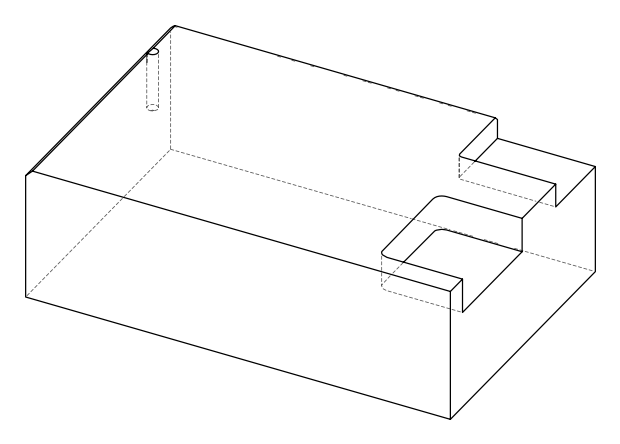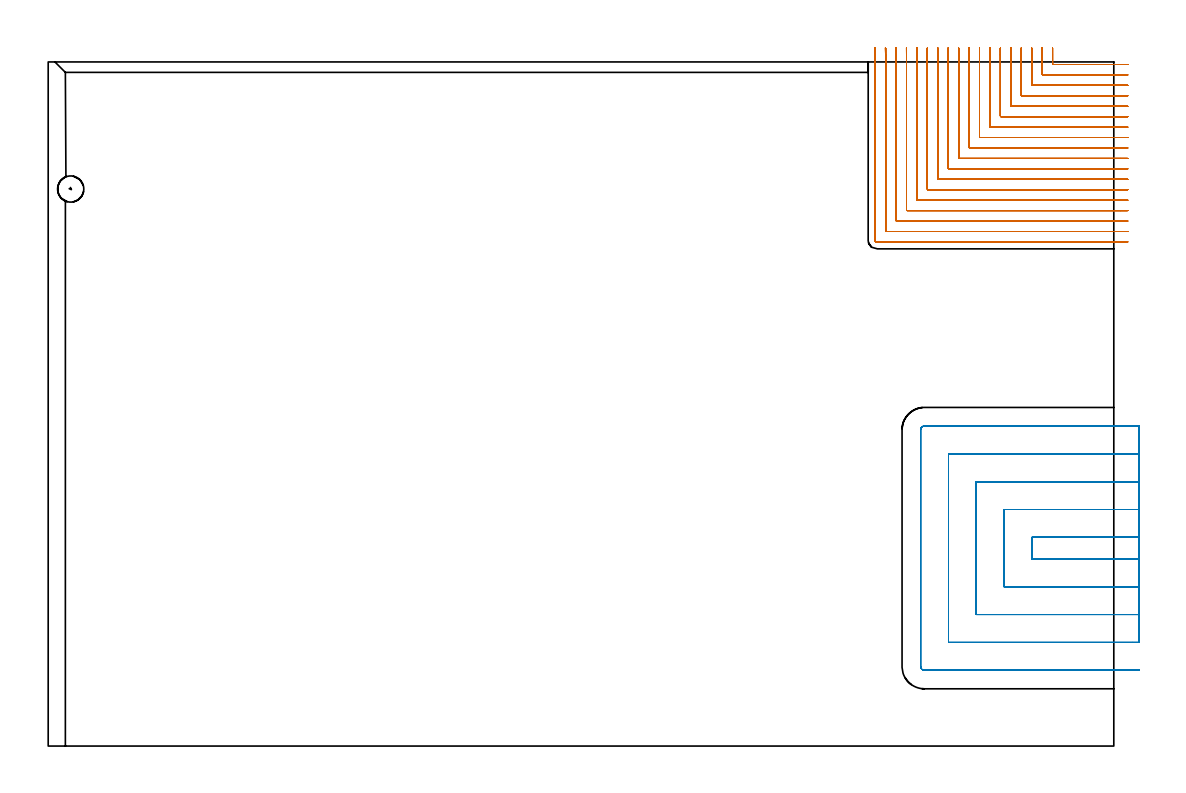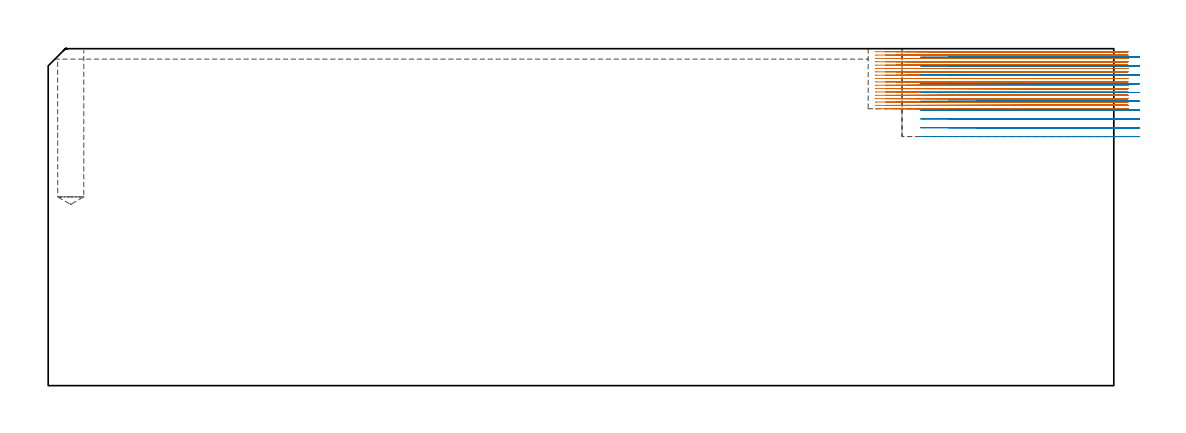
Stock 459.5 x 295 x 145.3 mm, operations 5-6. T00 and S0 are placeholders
(PLAN: 6 operations, 4 tool changes, 126.2 min)
(1 SPOT_DRILL | STEP1POCKET | NXT0321_9005460120000 | 0.03 min | 1 mm3)
(2 DRILL_BLIND_HOLE_INTO_CENTER | STEP1POCKET | UGT0301_508 | 0.28 min | 6490 mm3)
(3 AREA_MILL | FG_CHAMFER_SURFACE | UGT0205_001 | 7.33 min | 8045 mm3)
(4 AREA_MILL_1 | FG_CHAMFER_SURFACE_1 | UGT0205_001 | 5.75 min | 3549 mm3)
(5 MILL_CORNER_NOTCH_RECTANGULAR | CORNER_NOTCH_RECTANGULAR | NXT0201_008 | Follow Part, ap 1.5, ae 75% | 83.26 min | 220953 mm3)
(6 MILL_SLOT | SLOT_PARTIAL_RECTANGULAR | NXT0201_012 | Follow Part, ap 4, ae 75% | 29.59 min | 418311 mm3)
(TOOL NXT0321_9005460120000 | NC Spot Drill, 142deg, 12mm, Carbide, Uncoated | D12 PA142 FL30 Z2)
(TOOL UGT0301_508 | Carbide Drill 11.3 mm | D11.3 PA118 FL94 Z2)
(TOOL UGT0205_001 | Chamfer Mill 20 x 3 x 45 deg. | D20 FL50 Z2)
(TOOL NXT0201_008 | ENDMILL 6mm [2P460-0600-NA 1630] | D6 FL26 Z6)
(TOOL NXT0201_012 | ENDMILL 16mm [2P460-1600-NA 1630] | D16 FL38 Z6)
(OP 5 MILL_CORNER_NOTCH_RECTANGULAR)
G17 G21 G94 G90
T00 M6
G54
G17 G0 G90 X433.085 Y301. S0 M3
G43 Z155.432 H1
Z143.986
G94 G1 X433.099 Y298. F250.
X433.1 Y297.637 F500.
Y294.195
G3 X433.395 Y293.9 R0.3
G1 X462.5
X465.5 F250.
G0 Z155.432
X428.584 Y301.
Z143.986
G1 X428.599 Y298.
X428.6 Y297.637 F500.
Y289.695
G3 X428.895 Y289.4 R0.3
G1 X462.5
X465.5 F250.
G0 Z155.432
X424.083 Y301.
Z143.986
G1 X424.099 Y298.
X424.1 Y297.637 F500.
Y285.195
G3 X424.395 Y284.9 R0.3
G1 X462.5
X465.5 F250.
G0 Z155.432
X419.582 Y301.
Z143.986
G1 X419.599 Y298.
G2 X419.6 Y297.637 R63. F500.
G1 Y280.695
G3 X419.895 Y280.4 R0.3
G1 X462.5
X465.5 F250.
G0 Z155.432
X415.08 Y301.
Z143.986
G1 X415.099 Y298.
G2 X415.1 Y297.637 R58.5 F500.
G1 Y276.195
G3 X415.395 Y275.9 R0.3
G1 X462.5
X465.5 F250.
G0 Z155.432
X410.579 Y301.
Z143.986
G1 X410.599 Y298.
G2 X410.6 Y297.637 R54. F500.
G1 Y271.696
G3 X410.896 Y271.4 R0.3
G1 X462.5
X465.5 F250.
G0 Z155.432
X406.077 Y301.
Z143.986
G1 X406.099 Y298.
G2 X406.1 Y297.637 R49.5 F500.
G1 Y267.196
G3 X406.396 Y266.9 R0.3
G1 X462.5
X465.5 F250.
G0 Z155.432
X401.574 Y301.
Z143.986
G1 X401.599 Y298.
G2 X401.6 Y297.637 R45. F500.
G1 Y262.696
G3 X401.896 Y262.4 R0.3
G1 X462.5
X465.5 F250.
G0 Z155.432
X397.072 Y301.
Z143.986
G1 X397.098 Y298.
G2 X397.1 Y297.637 R40.5 F500.
G1 Y258.196
G3 X397.396 Y257.9 R0.3
G1 X462.5
X465.5 F250.
G0 Z155.432
X392.568 Y301.
Z143.986
G1 X392.598 Y298.
G2 X392.6 Y297.637 R36. F500.
G1 Y253.696
G3 X392.896 Y253.4 R0.3
G1 X462.5
X465.5 F250.
G0 Z155.432
X388.063 Y301.
Z143.986
G1 X388.098 Y298.
G2 X388.1 Y297.637 R31.5 F500.
G1 Y249.196
G3 X388.396 Y248.9 R0.3
G1 X462.5
X465.5 F250.
G0 Z155.432
X383.557 Y301.
Z143.986
G1 X383.598 Y298.
G2 X383.6 Y297.637 R27. F500.
G1 Y244.697
G3 X383.897 Y244.4 R0.3
G1 X462.5
X465.5 F250.
G0 Z155.432
X379.049 Y301.
Z143.986
G1 X379.097 Y298.
G2 X379.1 Y297.637 R22.5 F500.
G1 Y240.197
G3 X379.397 Y239.9 R0.3
G1 X462.5
X465.5 F250.
G0 Z155.432
X374.536 Y300.999
Z143.986
G1 X374.596 Y298.
G2 X374.6 Y297.637 R18. F500.
G1 Y235.697
G3 X374.897 Y235.4 R0.3
G1 X462.5
X465.5 F250.
G0 Z155.432
X370.015 Y300.999
Z143.986
G1 X370.095 Y298.
G2 X370.1 Y297.637 R13.5 F500.
G1 Y231.197
G3 X370.397 Y230.9 R0.3
G1 X462.5
X465.5 F250.
G0 Z155.432
X365.472 Y300.998
Z143.986
G1 X365.593 Y298.
G2 X365.6 Y297.637 R9. F500.
G1 Y226.697
G3 X365.897 Y226.4 R0.3
G1 X462.5
X465.5 F250.
G0 Z155.432
X360.844 Y300.99
Z143.986
G1 X361.085 Y298.
G2 X361.1 Y297.637 R4.5 F500.
G1 Y222.197
G3 X361.397 Y221.9 R0.3
G1 X462.5
X465.5 F250.
G0 Z155.432
X356.6 Y300.637
Z143.986
G1 Y297.637
Y218. F500.
G3 X357.2 Y217.4 R0.6
G1 X462.5
X465.5 F250.
G0 Z155.432
X433.1 Y301.
Z142.539
G1 Y298.
Y294.195 F500.
G3 X433.395 Y293.9 R0.3
G1 X462.5
X465.5 F250.
G0 Z155.432
X428.6 Y301.
Z142.539
G1 Y298.
Y289.695 F500.
G3 X428.895 Y289.4 R0.3
G1 X462.5
X465.5 F250.
G0 Z155.432
X424.1 Y301.
Z142.539
G1 Y298.
Y285.195 F500.
G3 X424.395 Y284.9 R0.3
G1 X462.5
X465.5 F250.
G0 Z155.432
X419.6 Y301.
Z142.539
G1 Y298.
Y280.695 F500.
G3 X419.895 Y280.4 R0.3
G1 X462.5
X465.5 F250.
G0 Z155.432
X415.1 Y301.
Z142.539
G1 Y298.
Y276.195 F500.
G3 X415.395 Y275.9 R0.3
G1 X462.5
X465.5 F250.
G0 Z155.432
X410.6 Y301.
Z142.539
G1 Y298.
Y271.696 F500.
G3 X410.896 Y271.4 R0.3
G1 X462.5
X465.5 F250.
G0 Z155.432
X406.1 Y301.
Z142.539
G1 Y298.
Y267.196 F500.
G3 X406.396 Y266.9 R0.3
G1 X462.5
X465.5 F250.
G0 Z155.432
X401.6 Y301.
Z142.539
G1 Y298.
Y262.696 F500.
G3 X401.896 Y262.4 R0.3
G1 X462.5
X465.5 F250.
G0 Z155.432
X397.1 Y301.
Z142.539
G1 Y298.
Y258.196 F500.
G3 X397.396 Y257.9 R0.3
G1 X462.5
X465.5 F250.
G0 Z155.432
X392.6 Y301.
Z142.539
G1 Y298.
Y253.696 F500.
G3 X392.896 Y253.4 R0.3
G1 X462.5
X465.5 F250.
G0 Z155.432
X388.1 Y301.
Z142.539
G1 Y298.
Y249.196 F500.
G3 X388.396 Y248.9 R0.3
G1 X462.5
X465.5 F250.
G0 Z155.432
X383.6 Y301.
Z142.539
G1 Y298.
Y244.697 F500.
G3 X383.897 Y244.4 R0.3
G1 X462.5
X465.5 F250.
G0 Z155.432
X379.1 Y301.
Z142.539
G1 Y298.
Y240.197 F500.
G3 X379.397 Y239.9 R0.3
G1 X462.5
X465.5 F250.
G0 Z155.432
X374.6 Y301.
Z142.539
G1 Y298.
Y235.697 F500.
G3 X374.897 Y235.4 R0.3
G1 X462.5
X465.5 F250.
G0 Z155.432
X370.1 Y301.
Z142.539
G1 Y298.
Y231.197 F500.
G3 X370.397 Y230.9 R0.3
G1 X462.5
X465.5 F250.
G0 Z155.432
X365.6 Y301.
Z142.539
G1 Y298.
Y226.697 F500.
G3 X365.897 Y226.4 R0.3
G1 X462.5
X465.5 F250.
G0 Z155.432
X361.1 Y301.
Z142.539
G1 Y298.
Y222.197 F500.
G3 X361.397 Y221.9 R0.3
G1 X462.5
X465.5 F250.
G0 Z155.432
X356.6 Y301.
Z142.539
G1 Y298.
Y218. F500.
G3 X357.2 Y217.4 R0.6
G1 X462.5
X465.5 F250.
G0 Z155.432
X433.1 Y301.
Z141.093
G1 Y298.
Y294.195 F500.
G3 X433.395 Y293.9 R0.3
G1 X462.5
X465.5 F250.
G0 Z155.432
X428.6 Y301.
Z141.093
G1 Y298.
Y289.695 F500.
G3 X428.895 Y289.4 R0.3
G1 X462.5
X465.5 F250.
G0 Z155.432
X424.1 Y301.
Z141.093
G1 Y298.
Y285.195 F500.
G3 X424.395 Y284.9 R0.3
G1 X462.5
X465.5 F250.
G0 Z155.432
X419.6 Y301.
Z141.093
G1 Y298.
Y280.695 F500.
G3 X419.895 Y280.4 R0.3
G1 X462.5
X465.5 F250.
G0 Z155.432
X415.1 Y301.
Z141.093
G1 Y298.
Y276.195 F500.
G3 X415.395 Y275.9 R0.3
G1 X462.5
X465.5 F250.
G0 Z155.432
X410.6 Y301.
Z141.093
G1 Y298.
Y271.696 F500.
G3 X410.896 Y271.4 R0.3
G1 X462.5
X465.5 F250.
G0 Z155.432
X406.1 Y301.
Z141.093
G1 Y298.
Y267.196 F500.
G3 X406.396 Y266.9 R0.3
G1 X462.5
X465.5 F250.
G0 Z155.432
X401.6 Y301.
Z141.093
G1 Y298.
Y262.696 F500.
G3 X401.896 Y262.4 R0.3
G1 X462.5
X465.5 F250.
G0 Z155.432
X397.1 Y301.
Z141.093
G1 Y298.
Y258.196 F500.
G3 X397.396 Y257.9 R0.3
G1 X462.5
X465.5 F250.
G0 Z155.432
X392.6 Y301.
Z141.093
G1 Y298.
Y253.696 F500.
G3 X392.896 Y253.4 R0.3
G1 X462.5
X465.5 F250.
G0 Z155.432
X388.1 Y301.
Z141.093
G1 Y298.
Y249.196 F500.
G3 X388.396 Y248.9 R0.3
G1 X462.5
X465.5 F250.
G0 Z155.432
X383.6 Y301.
Z141.093
G1 Y298.
Y244.697 F500.
G3 X383.897 Y244.4 R0.3
G1 X462.5
X465.5 F250.
G0 Z155.432
X379.1 Y301.
Z141.093
G1 Y298.
Y240.197 F500.
G3 X379.397 Y239.9 R0.3
G1 X462.5
X465.5 F250.
G0 Z155.432
X374.6 Y301.
Z141.093
G1 Y298.
Y235.697 F500.
G3 X374.897 Y235.4 R0.3
G1 X462.5
X465.5 F250.
G0 Z155.432
X370.1 Y301.
Z141.093
G1 Y298.
Y231.197 F500.
G3 X370.397 Y230.9 R0.3
G1 X462.5
X465.5 F250.
G0 Z155.432
X365.6 Y301.
Z141.093
G1 Y298.
Y226.697 F500.
G3 X365.897 Y226.4 R0.3
G1 X462.5
X465.5 F250.
G0 Z155.432
X361.1 Y301.
Z141.093
G1 Y298.
Y222.197 F500.
G3 X361.397 Y221.9 R0.3
G1 X462.5
X465.5 F250.
G0 Z155.432
X356.6 Y301.
Z141.093
G1 Y298.
Y218. F500.
G3 X357.2 Y217.4 R0.6
G1 X462.5
X465.5 F250.
G0 Z155.432
X433.1 Y301.
Z139.647
G1 Y298.
Y294.195 F500.
G3 X433.395 Y293.9 R0.3
G1 X462.5
X465.5 F250.
G0 Z155.432
X428.6 Y301.
Z139.647
G1 Y298.
Y289.695 F500.
G3 X428.895 Y289.4 R0.3
G1 X462.5
X465.5 F250.
G0 Z155.432
X424.1 Y301.
Z139.647
G1 Y298.
Y285.195 F500.
G3 X424.395 Y284.9 R0.3
G1 X462.5
X465.5 F250.
G0 Z155.432
X419.6 Y301.
Z139.647
G1 Y298.
Y280.695 F500.
G3 X419.895 Y280.4 R0.3
G1 X462.5
X465.5 F250.
G0 Z155.432
X415.1 Y301.
Z139.647
G1 Y298.
Y276.195 F500.
G3 X415.395 Y275.9 R0.3
G1 X462.5
X465.5 F250.
G0 Z155.432
X410.6 Y301.
Z139.647
G1 Y298.
Y271.696 F500.
G3 X410.896 Y271.4 R0.3
G1 X462.5
X465.5 F250.
G0 Z155.432
X406.1 Y301.
Z139.647
G1 Y298.
Y267.196 F500.
G3 X406.396 Y266.9 R0.3
G1 X462.5
X465.5 F250.
G0 Z155.432
X401.6 Y301.
Z139.647
G1 Y298.
Y262.696 F500.
G3 X401.896 Y262.4 R0.3
G1 X462.5
X465.5 F250.
G0 Z155.432
X397.1 Y301.
Z139.647
G1 Y298.
Y258.196 F500.
G3 X397.396 Y257.9 R0.3
G1 X462.5
X465.5 F250.
G0 Z155.432
X392.6 Y301.
Z139.647
G1 Y298.
Y253.696 F500.
G3 X392.896 Y253.4 R0.3
G1 X462.5
X465.5 F250.
G0 Z155.432
X388.1 Y301.
Z139.647
G1 Y298.
Y249.196 F500.
G3 X388.396 Y248.9 R0.3
G1 X462.5
X465.5 F250.
G0 Z155.432
X383.6 Y301.
Z139.647
G1 Y298.
Y244.697 F500.
G3 X383.897 Y244.4 R0.3
G1 X462.5
X465.5 F250.
G0 Z155.432
X379.1 Y301.
Z139.647
G1 Y298.
Y240.197 F500.
G3 X379.397 Y239.9 R0.3
G1 X462.5
X465.5 F250.
G0 Z155.432
X374.6 Y301.
Z139.647
G1 Y298.
Y235.697 F500.
G3 X374.897 Y235.4 R0.3
G1 X462.5
X465.5 F250.
G0 Z155.432
X370.1 Y301.
Z139.647
G1 Y298.
Y231.197 F500.
G3 X370.397 Y230.9 R0.3
G1 X462.5
X465.5 F250.
G0 Z155.432
X365.6 Y301.
Z139.647
G1 Y298.
Y226.697 F500.
G3 X365.897 Y226.4 R0.3
G1 X462.5
X465.5 F250.
G0 Z155.432
X361.1 Y301.
Z139.647
G1 Y298.
Y222.197 F500.
G3 X361.397 Y221.9 R0.3
G1 X462.5
X465.5 F250.
G0 Z155.432
X356.6 Y301.
Z139.647
G1 Y298.
Y218. F500.
G3 X357.2 Y217.4 R0.6
G1 X462.5
X465.5 F250.
G0 Z155.432
X433.1 Y301.
Z138.201
G1 Y298.
Y294.195 F500.
G3 X433.395 Y293.9 R0.3
G1 X462.5
X465.5 F250.
G0 Z155.432
X428.6 Y301.
Z138.201
G1 Y298.
Y289.695 F500.
G3 X428.895 Y289.4 R0.3
G1 X462.5
X465.5 F250.
G0 Z155.432
X424.1 Y301.
Z138.201
G1 Y298.
Y285.195 F500.
G3 X424.395 Y284.9 R0.3
G1 X462.5
X465.5 F250.
G0 Z155.432
X419.6 Y301.
Z138.201
G1 Y298.
Y280.695 F500.
G3 X419.895 Y280.4 R0.3
G1 X462.5
X465.5 F250.
G0 Z155.432
X415.1 Y301.
Z138.201
G1 Y298.
Y276.195 F500.
G3 X415.395 Y275.9 R0.3
G1 X462.5
X465.5 F250.
G0 Z155.432
X410.6 Y301.
Z138.201
G1 Y298.
Y271.696 F500.
G3 X410.896 Y271.4 R0.3
G1 X462.5
X465.5 F250.
G0 Z155.432
X406.1 Y301.
Z138.201
G1 Y298.
Y267.196 F500.
G3 X406.396 Y266.9 R0.3
G1 X462.5
X465.5 F250.
G0 Z155.432
X401.6 Y301.
Z138.201
G1 Y298.
Y262.696 F500.
G3 X401.896 Y262.4 R0.3
G1 X462.5
X465.5 F250.
G0 Z155.432
X397.1 Y301.
Z138.201
G1 Y298.
Y258.196 F500.
G3 X397.396 Y257.9 R0.3
G1 X462.5
X465.5 F250.
G0 Z155.432
X392.6 Y301.
Z138.201
G1 Y298.
Y253.696 F500.
G3 X392.896 Y253.4 R0.3
G1 X462.5
X465.5 F250.
G0 Z155.432
X388.1 Y301.
Z138.201
G1 Y298.
Y249.196 F500.
G3 X388.396 Y248.9 R0.3
G1 X462.5
X465.5 F250.
G0 Z155.432
X383.6 Y301.
Z138.201
G1 Y298.
Y244.697 F500.
G3 X383.897 Y244.4 R0.3
G1 X462.5
X465.5 F250.
G0 Z155.432
X379.1 Y301.
Z138.201
G1 Y298.
Y240.197 F500.
G3 X379.397 Y239.9 R0.3
G1 X462.5
X465.5 F250.
G0 Z155.432
X374.6 Y301.
Z138.201
G1 Y298.
Y235.697 F500.
G3 X374.897 Y235.4 R0.3
G1 X462.5
X465.5 F250.
G0 Z155.432
X370.1 Y301.
Z138.201
G1 Y298.
Y231.197 F500.
G3 X370.397 Y230.9 R0.3
G1 X462.5
X465.5 F250.
G0 Z155.432
X365.6 Y301.
Z138.201
G1 Y298.
Y226.697 F500.
G3 X365.897 Y226.4 R0.3
G1 X462.5
X465.5 F250.
G0 Z155.432
X361.1 Y301.
Z138.201
G1 Y298.
Y222.197 F500.
G3 X361.397 Y221.9 R0.3
G1 X462.5
X465.5 F250.
G0 Z155.432
X356.6 Y301.
Z138.201
G1 Y298.
Y218. F500.
G3 X357.2 Y217.4 R0.6
G1 X462.5
X465.5 F250.
G0 Z155.432
X433.1 Y301.
Z136.755
G1 Y298.
Y294.195 F500.
G3 X433.395 Y293.9 R0.3
G1 X462.5
X465.5 F250.
G0 Z155.432
X428.6 Y301.
Z136.755
G1 Y298.
Y289.695 F500.
G3 X428.895 Y289.4 R0.3
G1 X462.5
X465.5 F250.
G0 Z155.432
X424.1 Y301.
Z136.755
G1 Y298.
Y285.195 F500.
G3 X424.395 Y284.9 R0.3
G1 X462.5
X465.5 F250.
G0 Z155.432
X419.6 Y301.
Z136.755
G1 Y298.
Y280.695 F500.
G3 X419.895 Y280.4 R0.3
G1 X462.5
X465.5 F250.
G0 Z155.432
X415.1 Y301.
Z136.755
G1 Y298.
Y276.195 F500.
G3 X415.395 Y275.9 R0.3
G1 X462.5
X465.5 F250.
G0 Z155.432
X410.6 Y301.
Z136.755
G1 Y298.
Y271.696 F500.
G3 X410.896 Y271.4 R0.3
G1 X462.5
X465.5 F250.
G0 Z155.432
X406.1 Y301.
Z136.755
G1 Y298.
Y267.196 F500.
G3 X406.396 Y266.9 R0.3
G1 X462.5
X465.5 F250.
G0 Z155.432
X401.6 Y301.
Z136.755
G1 Y298.
Y262.696 F500.
G3 X401.896 Y262.4 R0.3
G1 X462.5
X465.5 F250.
G0 Z155.432
X397.1 Y301.
Z136.755
G1 Y298.
Y258.196 F500.
G3 X397.396 Y257.9 R0.3
G1 X462.5
X465.5 F250.
G0 Z155.432
X392.6 Y301.
Z136.755
G1 Y298.
Y253.696 F500.
G3 X392.896 Y253.4 R0.3
G1 X462.5
X465.5 F250.
G0 Z155.432
X388.1 Y301.
Z136.755
G1 Y298.
Y249.196 F500.
G3 X388.396 Y248.9 R0.3
G1 X462.5
X465.5 F250.
G0 Z155.432
X383.6 Y301.
Z136.755
G1 Y298.
Y244.697 F500.
G3 X383.897 Y244.4 R0.3
G1 X462.5
X465.5 F250.
G0 Z155.432
X379.1 Y301.
Z136.755
G1 Y298.
Y240.197 F500.
G3 X379.397 Y239.9 R0.3
G1 X462.5
X465.5 F250.
G0 Z155.432
X374.6 Y301.
Z136.755
G1 Y298.
Y235.697 F500.
G3 X374.897 Y235.4 R0.3
G1 X462.5
X465.5 F250.
G0 Z155.432
X370.1 Y301.
Z136.755
G1 Y298.
Y231.197 F500.
G3 X370.397 Y230.9 R0.3
G1 X462.5
X465.5 F250.
G0 Z155.432
X365.6 Y301.
Z136.755
G1 Y298.
Y226.697 F500.
G3 X365.897 Y226.4 R0.3
G1 X462.5
X465.5 F250.
G0 Z155.432
X361.1 Y301.
Z136.755
G1 Y298.
Y222.197 F500.
G3 X361.397 Y221.9 R0.3
G1 X462.5
X465.5 F250.
G0 Z155.432
X356.6 Y301.
Z136.755
G1 Y298.
Y218. F500.
G3 X357.2 Y217.4 R0.6
G1 X462.5
X465.5 F250.
G0 Z155.432
X433.1 Y301.
Z135.308
G1 Y298.
Y294.195 F500.
G3 X433.395 Y293.9 R0.3
G1 X462.5
X465.5 F250.
G0 Z155.432
X428.6 Y301.
Z135.308
G1 Y298.
Y289.695 F500.
G3 X428.895 Y289.4 R0.3
G1 X462.5
X465.5 F250.
G0 Z155.432
X424.1 Y301.
Z135.308
G1 Y298.
Y285.195 F500.
G3 X424.395 Y284.9 R0.3
G1 X462.5
X465.5 F250.
G0 Z155.432
X419.6 Y301.
Z135.308
G1 Y298.
Y280.695 F500.
G3 X419.895 Y280.4 R0.3
G1 X462.5
X465.5 F250.
G0 Z155.432
X415.1 Y301.
Z135.308
G1 Y298.
Y276.195 F500.
G3 X415.395 Y275.9 R0.3
G1 X462.5
X465.5 F250.
G0 Z155.432
X410.6 Y301.
Z135.308
G1 Y298.
Y271.696 F500.
G3 X410.896 Y271.4 R0.3
G1 X462.5
X465.5 F250.
G0 Z155.432
X406.1 Y301.
Z135.308
G1 Y298.
Y267.196 F500.
G3 X406.396 Y266.9 R0.3
G1 X462.5
X465.5 F250.
G0 Z155.432
X401.6 Y301.
Z135.308
G1 Y298.
Y262.696 F500.
G3 X401.896 Y262.4 R0.3
G1 X462.5
X465.5 F250.
G0 Z155.432
X397.1 Y301.
Z135.308
G1 Y298.
Y258.196 F500.
G3 X397.396 Y257.9 R0.3
G1 X462.5
X465.5 F250.
G0 Z155.432
X392.6 Y301.
Z135.308
G1 Y298.
Y253.696 F500.
G3 X392.896 Y253.4 R0.3
G1 X462.5
X465.5 F250.
G0 Z155.432
X388.1 Y301.
Z135.308
G1 Y298.
Y249.196 F500.
G3 X388.396 Y248.9 R0.3
G1 X462.5
X465.5 F250.
G0 Z155.432
X383.6 Y301.
Z135.308
G1 Y298.
Y244.697 F500.
G3 X383.897 Y244.4 R0.3
G1 X462.5
X465.5 F250.
G0 Z155.432
X379.1 Y301.
Z135.308
G1 Y298.
Y240.197 F500.
G3 X379.397 Y239.9 R0.3
G1 X462.5
X465.5 F250.
G0 Z155.432
X374.6 Y301.
Z135.308
G1 Y298.
Y235.697 F500.
G3 X374.897 Y235.4 R0.3
G1 X462.5
X465.5 F250.
G0 Z155.432
X370.1 Y301.
Z135.308
G1 Y298.
Y231.197 F500.
G3 X370.397 Y230.9 R0.3
G1 X462.5
X465.5 F250.
G0 Z155.432
X365.6 Y301.
Z135.308
G1 Y298.
Y226.697 F500.
G3 X365.897 Y226.4 R0.3
G1 X462.5
X465.5 F250.
G0 Z155.432
X361.1 Y301.
Z135.308
G1 Y298.
Y222.197 F500.
G3 X361.397 Y221.9 R0.3
G1 X462.5
X465.5 F250.
G0 Z155.432
X356.6 Y301.
Z135.308
G1 Y298.
Y218. F500.
G3 X357.2 Y217.4 R0.6
G1 X462.5
X465.5 F250.
G0 Z155.432
X433.1 Y301.
Z133.862
G1 Y298.
Y294.195 F500.
G3 X433.395 Y293.9 R0.3
G1 X462.5
X465.5 F250.
G0 Z155.432
X428.6 Y301.
Z133.862
G1 Y298.
Y289.695 F500.
G3 X428.895 Y289.4 R0.3
G1 X462.5
X465.5 F250.
G0 Z155.432
X424.1 Y301.
Z133.862
G1 Y298.
Y285.195 F500.
G3 X424.395 Y284.9 R0.3
G1 X462.5
X465.5 F250.
G0 Z155.432
X419.6 Y301.
Z133.862
G1 Y298.
Y280.695 F500.
G3 X419.895 Y280.4 R0.3
G1 X462.5
X465.5 F250.
G0 Z155.432
X415.1 Y301.
Z133.862
G1 Y298.
Y276.195 F500.
G3 X415.395 Y275.9 R0.3
G1 X462.5
X465.5 F250.
G0 Z155.432
X410.6 Y301.
Z133.862
G1 Y298.
Y271.696 F500.
G3 X410.896 Y271.4 R0.3
G1 X462.5
X465.5 F250.
G0 Z155.432
X406.1 Y301.
Z133.862
G1 Y298.
Y267.196 F500.
G3 X406.396 Y266.9 R0.3
G1 X462.5
X465.5 F250.
G0 Z155.432
X401.6 Y301.
Z133.862
G1 Y298.
Y262.696 F500.
G3 X401.896 Y262.4 R0.3
G1 X462.5
X465.5 F250.
G0 Z155.432
X397.1 Y301.
Z133.862
G1 Y298.
Y258.196 F500.
G3 X397.396 Y257.9 R0.3
G1 X462.5
X465.5 F250.
G0 Z155.432
X392.6 Y301.
Z133.862
G1 Y298.
Y253.696 F500.
G3 X392.896 Y253.4 R0.3
G1 X462.5
X465.5 F250.
G0 Z155.432
X388.1 Y301.
Z133.862
G1 Y298.
Y249.196 F500.
G3 X388.396 Y248.9 R0.3
G1 X462.5
X465.5 F250.
G0 Z155.432
X383.6 Y301.
Z133.862
G1 Y298.
Y244.697 F500.
G3 X383.897 Y244.4 R0.3
G1 X462.5
X465.5 F250.
G0 Z155.432
X379.1 Y301.
Z133.862
G1 Y298.
Y240.197 F500.
G3 X379.397 Y239.9 R0.3
G1 X462.5
X465.5 F250.
G0 Z155.432
X374.6 Y301.
Z133.862
G1 Y298.
Y235.697 F500.
G3 X374.897 Y235.4 R0.3
G1 X462.5
X465.5 F250.
G0 Z155.432
X370.1 Y301.
Z133.862
G1 Y298.
Y231.197 F500.
G3 X370.397 Y230.9 R0.3
G1 X462.5
X465.5 F250.
G0 Z155.432
X365.6 Y301.
Z133.862
G1 Y298.
Y226.697 F500.
G3 X365.897 Y226.4 R0.3
G1 X462.5
X465.5 F250.
G0 Z155.432
X361.1 Y301.
Z133.862
G1 Y298.
Y222.197 F500.
G3 X361.397 Y221.9 R0.3
G1 X462.5
X465.5 F250.
G0 Z155.432
X356.6 Y301.
Z133.862
G1 Y298.
Y218. F500.
G3 X357.2 Y217.4 R0.6
G1 X462.5
X465.5 F250.
G0 Z155.432
X433.1 Y301.
Z132.416
G1 Y298.
Y294.195 F500.
G3 X433.395 Y293.9 R0.3
G1 X462.5
X465.5 F250.
G0 Z155.432
X428.6 Y301.
Z132.416
G1 Y298.
Y289.695 F500.
G3 X428.895 Y289.4 R0.3
G1 X462.5
X465.5 F250.
G0 Z155.432
X424.1 Y301.
Z132.416
G1 Y298.
Y285.195 F500.
G3 X424.395 Y284.9 R0.3
G1 X462.5
X465.5 F250.
G0 Z155.432
X419.6 Y301.
Z132.416
G1 Y298.
Y280.695 F500.
G3 X419.895 Y280.4 R0.3
G1 X462.5
X465.5 F250.
G0 Z155.432
X415.1 Y301.
Z132.416
G1 Y298.
Y276.195 F500.
G3 X415.395 Y275.9 R0.3
G1 X462.5
X465.5 F250.
G0 Z155.432
X410.6 Y301.
Z132.416
G1 Y298.
Y271.696 F500.
G3 X410.896 Y271.4 R0.3
G1 X462.5
X465.5 F250.
G0 Z155.432
X406.1 Y301.
Z132.416
G1 Y298.
Y267.196 F500.
G3 X406.396 Y266.9 R0.3
G1 X462.5
X465.5 F250.
G0 Z155.432
X401.6 Y301.
Z132.416
G1 Y298.
Y262.696 F500.
G3 X401.896 Y262.4 R0.3
G1 X462.5
X465.5 F250.
G0 Z155.432
X397.1 Y301.
Z132.416
G1 Y298.
Y258.196 F500.
G3 X397.396 Y257.9 R0.3
G1 X462.5
X465.5 F250.
G0 Z155.432
X392.6 Y301.
Z132.416
G1 Y298.
Y253.696 F500.
G3 X392.896 Y253.4 R0.3
G1 X462.5
X465.5 F250.
G0 Z155.432
X388.1 Y301.
Z132.416
G1 Y298.
Y249.196 F500.
G3 X388.396 Y248.9 R0.3
G1 X462.5
X465.5 F250.
G0 Z155.432
X383.6 Y301.
Z132.416
G1 Y298.
Y244.697 F500.
G3 X383.897 Y244.4 R0.3
G1 X462.5
X465.5 F250.
G0 Z155.432
X379.1 Y301.
Z132.416
G1 Y298.
Y240.197 F500.
G3 X379.397 Y239.9 R0.3
G1 X462.5
X465.5 F250.
G0 Z155.432
X374.6 Y301.
Z132.416
G1 Y298.
Y235.697 F500.
G3 X374.897 Y235.4 R0.3
G1 X462.5
X465.5 F250.
G0 Z155.432
X370.1 Y301.
Z132.416
G1 Y298.
Y231.197 F500.
G3 X370.397 Y230.9 R0.3
G1 X462.5
X465.5 F250.
G0 Z155.432
X365.6 Y301.
Z132.416
G1 Y298.
Y226.697 F500.
G3 X365.897 Y226.4 R0.3
G1 X462.5
X465.5 F250.
G0 Z155.432
X361.1 Y301.
Z132.416
G1 Y298.
Y222.197 F500.
G3 X361.397 Y221.9 R0.3
G1 X462.5
X465.5 F250.
G0 Z155.432
X356.6 Y301.
Z132.416
G1 Y298.
Y218. F500.
G3 X357.2 Y217.4 R0.6
G1 X462.5
X465.5 F250.
G0 Z155.432
X433.1 Y301.
Z130.97
G1 Y298.
Y294.195 F500.
G3 X433.395 Y293.9 R0.3
G1 X462.5
X465.5 F250.
G0 Z155.432
X428.6 Y301.
Z130.97
G1 Y298.
Y289.695 F500.
G3 X428.895 Y289.4 R0.3
G1 X462.5
X465.5 F250.
G0 Z155.432
X424.1 Y301.
Z130.97
G1 Y298.
Y285.195 F500.
G3 X424.395 Y284.9 R0.3
G1 X462.5
X465.5 F250.
G0 Z155.432
X419.6 Y301.
Z130.97
G1 Y298.
Y280.695 F500.
G3 X419.895 Y280.4 R0.3
G1 X462.5
X465.5 F250.
G0 Z155.432
X415.1 Y301.
Z130.97
G1 Y298.
Y276.195 F500.
G3 X415.395 Y275.9 R0.3
G1 X462.5
X465.5 F250.
G0 Z155.432
X410.6 Y301.
Z130.97
G1 Y298.
Y271.696 F500.
G3 X410.896 Y271.4 R0.3
G1 X462.5
X465.5 F250.
G0 Z155.432
X406.1 Y301.
Z130.97
G1 Y298.
Y267.196 F500.
G3 X406.396 Y266.9 R0.3
G1 X462.5
X465.5 F250.
G0 Z155.432
X401.6 Y301.
Z130.97
G1 Y298.
Y262.696 F500.
G3 X401.896 Y262.4 R0.3
G1 X462.5
X465.5 F250.
G0 Z155.432
X397.1 Y301.
Z130.97
G1 Y298.
Y258.196 F500.
G3 X397.396 Y257.9 R0.3
G1 X462.5
X465.5 F250.
G0 Z155.432
X392.6 Y301.
Z130.97
G1 Y298.
Y253.696 F500.
G3 X392.896 Y253.4 R0.3
G1 X462.5
X465.5 F250.
G0 Z155.432
X388.1 Y301.
Z130.97
G1 Y298.
Y249.196 F500.
G3 X388.396 Y248.9 R0.3
G1 X462.5
X465.5 F250.
G0 Z155.432
X383.6 Y301.
Z130.97
G1 Y298.
Y244.697 F500.
G3 X383.897 Y244.4 R0.3
G1 X462.5
X465.5 F250.
G0 Z155.432
X379.1 Y301.
Z130.97
G1 Y298.
Y240.197 F500.
G3 X379.397 Y239.9 R0.3
G1 X462.5
X465.5 F250.
G0 Z155.432
X374.6 Y301.
Z130.97
G1 Y298.
Y235.697 F500.
G3 X374.897 Y235.4 R0.3
G1 X462.5
X465.5 F250.
G0 Z155.432
X370.1 Y301.
Z130.97
G1 Y298.
Y231.197 F500.
G3 X370.397 Y230.9 R0.3
G1 X462.5
X465.5 F250.
G0 Z155.432
X365.6 Y301.
Z130.97
G1 Y298.
Y226.697 F500.
G3 X365.897 Y226.4 R0.3
G1 X462.5
X465.5 F250.
G0 Z155.432
X361.1 Y301.
Z130.97
G1 Y298.
Y222.197 F500.
G3 X361.397 Y221.9 R0.3
G1 X462.5
X465.5 F250.
G0 Z155.432
X356.6 Y301.
Z130.97
G1 Y298.
Y218. F500.
G3 X357.2 Y217.4 R0.6
G1 X462.5
X465.5 F250.
G0 Z155.432
X433.1 Y301.
Z129.523
G1 Y298.
Y294.195 F500.
G3 X433.395 Y293.9 R0.3
G1 X462.5
X465.5 F250.
G0 Z155.432
X428.6 Y301.
Z129.523
G1 Y298.
Y289.695 F500.
G3 X428.895 Y289.4 R0.3
G1 X462.5
X465.5 F250.
G0 Z155.432
X424.1 Y301.
Z129.523
G1 Y298.
Y285.195 F500.
G3 X424.395 Y284.9 R0.3
G1 X462.5
X465.5 F250.
G0 Z155.432
X419.6 Y301.
Z129.523
G1 Y298.
Y280.695 F500.
G3 X419.895 Y280.4 R0.3
G1 X462.5
X465.5 F250.
G0 Z155.432
X415.1 Y301.
Z129.523
G1 Y298.
Y276.195 F500.
G3 X415.395 Y275.9 R0.3
G1 X462.5
X465.5 F250.
G0 Z155.432
X410.6 Y301.
Z129.523
G1 Y298.
Y271.696 F500.
G3 X410.896 Y271.4 R0.3
G1 X462.5
X465.5 F250.
G0 Z155.432
X406.1 Y301.
Z129.523
G1 Y298.
Y267.196 F500.
G3 X406.396 Y266.9 R0.3
G1 X462.5
X465.5 F250.
G0 Z155.432
X401.6 Y301.
Z129.523
G1 Y298.
Y262.696 F500.
G3 X401.896 Y262.4 R0.3
G1 X462.5
X465.5 F250.
G0 Z155.432
X397.1 Y301.
Z129.523
G1 Y298.
Y258.196 F500.
G3 X397.396 Y257.9 R0.3
G1 X462.5
X465.5 F250.
G0 Z155.432
X392.6 Y301.
Z129.523
G1 Y298.
Y253.696 F500.
G3 X392.896 Y253.4 R0.3
G1 X462.5
X465.5 F250.
G0 Z155.432
X388.1 Y301.
Z129.523
G1 Y298.
Y249.196 F500.
G3 X388.396 Y248.9 R0.3
G1 X462.5
X465.5 F250.
G0 Z155.432
X383.6 Y301.
Z129.523
G1 Y298.
Y244.697 F500.
G3 X383.897 Y244.4 R0.3
G1 X462.5
X465.5 F250.
G0 Z155.432
X379.1 Y301.
Z129.523
G1 Y298.
Y240.197 F500.
G3 X379.397 Y239.9 R0.3
G1 X462.5
X465.5 F250.
G0 Z155.432
X374.6 Y301.
Z129.523
G1 Y298.
Y235.697 F500.
G3 X374.897 Y235.4 R0.3
G1 X462.5
X465.5 F250.
G0 Z155.432
X370.1 Y301.
Z129.523
G1 Y298.
Y231.197 F500.
G3 X370.397 Y230.9 R0.3
G1 X462.5
X465.5 F250.
G0 Z155.432
X365.6 Y301.
Z129.523
G1 Y298.
Y226.697 F500.
G3 X365.897 Y226.4 R0.3
G1 X462.5
X465.5 F250.
G0 Z155.432
X361.1 Y301.
Z129.523
G1 Y298.
Y222.197 F500.
G3 X361.397 Y221.9 R0.3
G1 X462.5
X465.5 F250.
G0 Z155.432
X356.6 Y301.
Z129.523
G1 Y298.
Y218. F500.
G3 X357.2 Y217.4 R0.6
G1 X462.5
X465.5 F250.
G0 Z155.432
X433.1 Y301.
Z128.077
G1 Y298.
Y294.195 F500.
G3 X433.395 Y293.9 R0.3
G1 X462.5
X465.5 F250.
G0 Z155.432
X428.6 Y301.
Z128.077
G1 Y298.
Y289.695 F500.
G3 X428.895 Y289.4 R0.3
G1 X462.5
X465.5 F250.
G0 Z155.432
X424.1 Y301.
Z128.077
G1 Y298.
Y285.195 F500.
G3 X424.395 Y284.9 R0.3
G1 X462.5
X465.5 F250.
G0 Z155.432
X419.6 Y301.
Z128.077
G1 Y298.
Y280.695 F500.
G3 X419.895 Y280.4 R0.3
G1 X462.5
X465.5 F250.
G0 Z155.432
X415.1 Y301.
Z128.077
G1 Y298.
Y276.195 F500.
G3 X415.395 Y275.9 R0.3
G1 X462.5
X465.5 F250.
G0 Z155.432
X410.6 Y301.
Z128.077
G1 Y298.
Y271.696 F500.
G3 X410.896 Y271.4 R0.3
G1 X462.5
X465.5 F250.
G0 Z155.432
X406.1 Y301.
Z128.077
G1 Y298.
Y267.196 F500.
G3 X406.396 Y266.9 R0.3
G1 X462.5
X465.5 F250.
G0 Z155.432
X401.6 Y301.
Z128.077
G1 Y298.
Y262.696 F500.
G3 X401.896 Y262.4 R0.3
G1 X462.5
X465.5 F250.
G0 Z155.432
X397.1 Y301.
Z128.077
G1 Y298.
Y258.196 F500.
G3 X397.396 Y257.9 R0.3
G1 X462.5
X465.5 F250.
G0 Z155.432
X392.6 Y301.
Z128.077
G1 Y298.
Y253.696 F500.
G3 X392.896 Y253.4 R0.3
G1 X462.5
X465.5 F250.
G0 Z155.432
X388.1 Y301.
Z128.077
G1 Y298.
Y249.196 F500.
G3 X388.396 Y248.9 R0.3
G1 X462.5
X465.5 F250.
G0 Z155.432
X383.6 Y301.
Z128.077
G1 Y298.
Y244.697 F500.
G3 X383.897 Y244.4 R0.3
G1 X462.5
X465.5 F250.
G0 Z155.432
X379.1 Y301.
Z128.077
G1 Y298.
Y240.197 F500.
G3 X379.397 Y239.9 R0.3
G1 X462.5
X465.5 F250.
G0 Z155.432
X374.6 Y301.
Z128.077
G1 Y298.
Y235.697 F500.
G3 X374.897 Y235.4 R0.3
G1 X462.5
X465.5 F250.
G0 Z155.432
X370.1 Y301.
Z128.077
G1 Y298.
Y231.197 F500.
G3 X370.397 Y230.9 R0.3
G1 X462.5
X465.5 F250.
G0 Z155.432
X365.6 Y301.
Z128.077
G1 Y298.
Y226.697 F500.
G3 X365.897 Y226.4 R0.3
G1 X462.5
X465.5 F250.
G0 Z155.432
X361.1 Y301.
Z128.077
G1 Y298.
Y222.197 F500.
G3 X361.397 Y221.9 R0.3
G1 X462.5
X465.5 F250.
G0 Z155.432
X356.6 Y301.
Z128.077
G1 Y298.
Y218. F500.
G3 X357.2 Y217.4 R0.6
G1 X462.5
X465.5 F250.
G0 Z155.432
X433.1 Y301.
Z126.631
G1 Y298.
Y294.195 F500.
G3 X433.395 Y293.9 R0.3
G1 X462.5
X465.5 F250.
G0 Z155.432
X428.6 Y301.
Z126.631
G1 Y298.
Y289.695 F500.
G3 X428.895 Y289.4 R0.3
G1 X462.5
X465.5 F250.
G0 Z155.432
X424.1 Y301.
Z126.631
G1 Y298.
Y285.195 F500.
G3 X424.395 Y284.9 R0.3
G1 X462.5
X465.5 F250.
G0 Z155.432
X419.6 Y301.
Z126.631
G1 Y298.
Y280.695 F500.
G3 X419.895 Y280.4 R0.3
G1 X462.5
X465.5 F250.
G0 Z155.432
X415.1 Y301.
Z126.631
G1 Y298.
Y276.195 F500.
G3 X415.395 Y275.9 R0.3
G1 X462.5
X465.5 F250.
G0 Z155.432
X410.6 Y301.
Z126.631
G1 Y298.
Y271.696 F500.
G3 X410.896 Y271.4 R0.3
G1 X462.5
X465.5 F250.
G0 Z155.432
X406.1 Y301.
Z126.631
G1 Y298.
Y267.196 F500.
G3 X406.396 Y266.9 R0.3
G1 X462.5
X465.5 F250.
G0 Z155.432
X401.6 Y301.
Z126.631
G1 Y298.
Y262.696 F500.
G3 X401.896 Y262.4 R0.3
G1 X462.5
X465.5 F250.
G0 Z155.432
X397.1 Y301.
Z126.631
G1 Y298.
Y258.196 F500.
G3 X397.396 Y257.9 R0.3
G1 X462.5
X465.5 F250.
G0 Z155.432
X392.6 Y301.
Z126.631
G1 Y298.
Y253.696 F500.
G3 X392.896 Y253.4 R0.3
G1 X462.5
X465.5 F250.
G0 Z155.432
X388.1 Y301.
Z126.631
G1 Y298.
Y249.196 F500.
G3 X388.396 Y248.9 R0.3
G1 X462.5
X465.5 F250.
G0 Z155.432
X383.6 Y301.
Z126.631
G1 Y298.
Y244.697 F500.
G3 X383.897 Y244.4 R0.3
G1 X462.5
X465.5 F250.
G0 Z155.432
X379.1 Y301.
Z126.631
G1 Y298.
Y240.197 F500.
G3 X379.397 Y239.9 R0.3
G1 X462.5
X465.5 F250.
G0 Z155.432
X374.6 Y301.
Z126.631
G1 Y298.
Y235.697 F500.
G3 X374.897 Y235.4 R0.3
G1 X462.5
X465.5 F250.
G0 Z155.432
X370.1 Y301.
Z126.631
G1 Y298.
Y231.197 F500.
G3 X370.397 Y230.9 R0.3
G1 X462.5
X465.5 F250.
G0 Z155.432
X365.6 Y301.
Z126.631
G1 Y298.
Y226.697 F500.
G3 X365.897 Y226.4 R0.3
G1 X462.5
X465.5 F250.
G0 Z155.432
X361.1 Y301.
Z126.631
G1 Y298.
Y222.197 F500.
G3 X361.397 Y221.9 R0.3
G1 X462.5
X465.5 F250.
G0 Z155.432
X356.6 Y301.
Z126.631
G1 Y298.
Y218. F500.
G3 X357.2 Y217.4 R0.6
G1 X462.5
X465.5 F250.
G0 Z155.432
X433.1 Y301.
Z125.185
G1 Y298.
Y294.195 F500.
G3 X433.395 Y293.9 R0.3
G1 X462.5
X465.5 F250.
G0 Z155.432
X428.6 Y301.
Z125.185
G1 Y298.
Y289.695 F500.
G3 X428.895 Y289.4 R0.3
G1 X462.5
X465.5 F250.
G0 Z155.432
X424.1 Y301.
Z125.185
G1 Y298.
Y285.195 F500.
G3 X424.395 Y284.9 R0.3
G1 X462.5
X465.5 F250.
G0 Z155.432
X419.6 Y301.
Z125.185
G1 Y298.
Y280.695 F500.
G3 X419.895 Y280.4 R0.3
G1 X462.5
X465.5 F250.
G0 Z155.432
X415.1 Y301.
Z125.185
G1 Y298.
Y276.195 F500.
G3 X415.395 Y275.9 R0.3
G1 X462.5
X465.5 F250.
G0 Z155.432
X410.6 Y301.
Z125.185
G1 Y298.
Y271.696 F500.
G3 X410.896 Y271.4 R0.3
G1 X462.5
X465.5 F250.
G0 Z155.432
X406.1 Y301.
Z125.185
G1 Y298.
Y267.196 F500.
G3 X406.396 Y266.9 R0.3
G1 X462.5
X465.5 F250.
G0 Z155.432
X401.6 Y301.
Z125.185
G1 Y298.
Y262.696 F500.
G3 X401.896 Y262.4 R0.3
G1 X462.5
X465.5 F250.
G0 Z155.432
X397.1 Y301.
Z125.185
G1 Y298.
Y258.196 F500.
G3 X397.396 Y257.9 R0.3
G1 X462.5
X465.5 F250.
G0 Z155.432
X392.6 Y301.
Z125.185
G1 Y298.
Y253.696 F500.
G3 X392.896 Y253.4 R0.3
G1 X462.5
X465.5 F250.
G0 Z155.432
X388.1 Y301.
Z125.185
G1 Y298.
Y249.196 F500.
G3 X388.396 Y248.9 R0.3
G1 X462.5
X465.5 F250.
G0 Z155.432
X383.6 Y301.
Z125.185
G1 Y298.
Y244.697 F500.
G3 X383.897 Y244.4 R0.3
G1 X462.5
X465.5 F250.
G0 Z155.432
X379.1 Y301.
Z125.185
G1 Y298.
Y240.197 F500.
G3 X379.397 Y239.9 R0.3
G1 X462.5
X465.5 F250.
G0 Z155.432
X374.6 Y301.
Z125.185
G1 Y298.
Y235.697 F500.
G3 X374.897 Y235.4 R0.3
G1 X462.5
X465.5 F250.
G0 Z155.432
X370.1 Y301.
Z125.185
G1 Y298.
Y231.197 F500.
G3 X370.397 Y230.9 R0.3
G1 X462.5
X465.5 F250.
G0 Z155.432
X365.6 Y301.
Z125.185
G1 Y298.
Y226.697 F500.
G3 X365.897 Y226.4 R0.3
G1 X462.5
X465.5 F250.
G0 Z155.432
X361.1 Y301.
Z125.185
G1 Y298.
Y222.197 F500.
G3 X361.397 Y221.9 R0.3
G1 X462.5
X465.5 F250.
G0 Z155.432
X356.6 Y301.
Z125.185
G1 Y298.
Y218. F500.
G3 X357.2 Y217.4 R0.6
G1 X462.5
X465.5 F250.
G0 Z155.432
X433.1 Y301.
Z123.739
G1 Y298.
Y294.195 F500.
G3 X433.395 Y293.9 R0.3
G1 X462.5
X465.5 F250.
G0 Z155.432
X428.6 Y301.
Z123.739
G1 Y298.
Y289.695 F500.
G3 X428.895 Y289.4 R0.3
G1 X462.5
X465.5 F250.
G0 Z155.432
X424.1 Y301.
Z123.739
G1 Y298.
Y285.195 F500.
G3 X424.395 Y284.9 R0.3
G1 X462.5
X465.5 F250.
G0 Z155.432
X419.6 Y301.
Z123.739
G1 Y298.
Y280.695 F500.
G3 X419.895 Y280.4 R0.3
G1 X462.5
X465.5 F250.
G0 Z155.432
X415.1 Y301.
Z123.739
G1 Y298.
Y276.195 F500.
G3 X415.395 Y275.9 R0.3
G1 X462.5
X465.5 F250.
G0 Z155.432
X410.6 Y301.
Z123.739
G1 Y298.
Y271.696 F500.
G3 X410.896 Y271.4 R0.3
G1 X462.5
X465.5 F250.
G0 Z155.432
X406.1 Y301.
Z123.739
G1 Y298.
Y267.196 F500.
G3 X406.396 Y266.9 R0.3
G1 X462.5
X465.5 F250.
G0 Z155.432
X401.6 Y301.
Z123.739
G1 Y298.
Y262.696 F500.
G3 X401.896 Y262.4 R0.3
G1 X462.5
X465.5 F250.
G0 Z155.432
X397.1 Y301.
Z123.739
G1 Y298.
Y258.196 F500.
G3 X397.396 Y257.9 R0.3
G1 X462.5
X465.5 F250.
G0 Z155.432
X392.6 Y301.
Z123.739
G1 Y298.
Y253.696 F500.
G3 X392.896 Y253.4 R0.3
G1 X462.5
X465.5 F250.
G0 Z155.432
X388.1 Y301.
Z123.739
G1 Y298.
Y249.196 F500.
G3 X388.396 Y248.9 R0.3
G1 X462.5
X465.5 F250.
G0 Z155.432
X383.6 Y301.
Z123.739
G1 Y298.
Y244.697 F500.
G3 X383.897 Y244.4 R0.3
G1 X462.5
X465.5 F250.
G0 Z155.432
X379.1 Y301.
Z123.739
G1 Y298.
Y240.197 F500.
G3 X379.397 Y239.9 R0.3
G1 X462.5
X465.5 F250.
G0 Z155.432
X374.6 Y301.
Z123.739
G1 Y298.
Y235.697 F500.
G3 X374.897 Y235.4 R0.3
G1 X462.5
X465.5 F250.
G0 Z155.432
X370.1 Y301.
Z123.739
G1 Y298.
Y231.197 F500.
G3 X370.397 Y230.9 R0.3
G1 X462.5
X465.5 F250.
G0 Z155.432
X365.6 Y301.
Z123.739
G1 Y298.
Y226.697 F500.
G3 X365.897 Y226.4 R0.3
G1 X462.5
X465.5 F250.
G0 Z155.432
X361.1 Y301.
Z123.739
G1 Y298.
Y222.197 F500.
G3 X361.397 Y221.9 R0.3
G1 X462.5
X465.5 F250.
G0 Z155.432
X356.6 Y301.
Z123.739
G1 Y298.
Y218. F500.
G3 X357.2 Y217.4 R0.6
G1 X462.5
X465.5 F250.
G0 Z155.432
X433.1 Y301.
Z122.292
G1 Y298.
Y294.195 F500.
G3 X433.395 Y293.9 R0.3
G1 X462.5
X465.5 F250.
G0 Z155.432
X428.6 Y301.
Z122.292
G1 Y298.
Y289.695 F500.
G3 X428.895 Y289.4 R0.3
G1 X462.5
X465.5 F250.
G0 Z155.432
X424.1 Y301.
Z122.292
G1 Y298.
Y285.195 F500.
G3 X424.395 Y284.9 R0.3
G1 X462.5
X465.5 F250.
G0 Z155.432
X419.6 Y301.
Z122.292
G1 Y298.
Y280.695 F500.
G3 X419.895 Y280.4 R0.3
G1 X462.5
X465.5 F250.
G0 Z155.432
X415.1 Y301.
Z122.292
G1 Y298.
Y276.195 F500.
G3 X415.395 Y275.9 R0.3
G1 X462.5
X465.5 F250.
G0 Z155.432
X410.6 Y301.
Z122.292
G1 Y298.
Y271.696 F500.
G3 X410.896 Y271.4 R0.3
G1 X462.5
X465.5 F250.
G0 Z155.432
X406.1 Y301.
Z122.292
G1 Y298.
Y267.196 F500.
G3 X406.396 Y266.9 R0.3
G1 X462.5
X465.5 F250.
G0 Z155.432
X401.6 Y301.
Z122.292
G1 Y298.
Y262.696 F500.
G3 X401.896 Y262.4 R0.3
G1 X462.5
X465.5 F250.
G0 Z155.432
X397.1 Y301.
Z122.292
G1 Y298.
Y258.196 F500.
G3 X397.396 Y257.9 R0.3
G1 X462.5
X465.5 F250.
G0 Z155.432
X392.6 Y301.
Z122.292
G1 Y298.
Y253.696 F500.
G3 X392.896 Y253.4 R0.3
G1 X462.5
X465.5 F250.
G0 Z155.432
X388.1 Y301.
Z122.292
G1 Y298.
Y249.196 F500.
G3 X388.396 Y248.9 R0.3
G1 X462.5
X465.5 F250.
G0 Z155.432
X383.6 Y301.
Z122.292
G1 Y298.
Y244.697 F500.
G3 X383.897 Y244.4 R0.3
G1 X462.5
X465.5 F250.
G0 Z155.432
X379.1 Y301.
Z122.292
G1 Y298.
Y240.197 F500.
G3 X379.397 Y239.9 R0.3
G1 X462.5
X465.5 F250.
G0 Z155.432
X374.6 Y301.
Z122.292
G1 Y298.
Y235.697 F500.
G3 X374.897 Y235.4 R0.3
G1 X462.5
X465.5 F250.
G0 Z155.432
X370.1 Y301.
Z122.292
G1 Y298.
Y231.197 F500.
G3 X370.397 Y230.9 R0.3
G1 X462.5
X465.5 F250.
G0 Z155.432
X365.6 Y301.
Z122.292
G1 Y298.
Y226.697 F500.
G3 X365.897 Y226.4 R0.3
G1 X462.5
X465.5 F250.
G0 Z155.432
X361.1 Y301.
Z122.292
G1 Y298.
Y222.197 F500.
G3 X361.397 Y221.9 R0.3
G1 X462.5
X465.5 F250.
G0 Z155.432
X356.6 Y301.
Z122.292
G1 Y298.
Y218. F500.
G3 X357.2 Y217.4 R0.6
G1 X462.5
X465.5 F250.
G0 Z155.432
X433.1 Y301.
Z120.846
G1 Y298.
Y294.195 F500.
G3 X433.395 Y293.9 R0.3
G1 X462.5
X465.5 F250.
G0 Z155.432
X428.6 Y301.
Z120.846
G1 Y298.
Y289.695 F500.
G3 X428.895 Y289.4 R0.3
G1 X462.5
X465.5 F250.
G0 Z155.432
X424.1 Y301.
Z120.846
G1 Y298.
Y285.195 F500.
G3 X424.395 Y284.9 R0.3
G1 X462.5
X465.5 F250.
G0 Z155.432
X419.6 Y301.
Z120.846
G1 Y298.
Y280.695 F500.
G3 X419.895 Y280.4 R0.3
G1 X462.5
X465.5 F250.
G0 Z155.432
X415.1 Y301.
Z120.846
G1 Y298.
Y276.195 F500.
G3 X415.395 Y275.9 R0.3
G1 X462.5
X465.5 F250.
G0 Z155.432
X410.6 Y301.
Z120.846
G1 Y298.
Y271.696 F500.
G3 X410.896 Y271.4 R0.3
G1 X462.5
X465.5 F250.
G0 Z155.432
X406.1 Y301.
Z120.846
G1 Y298.
Y267.196 F500.
G3 X406.396 Y266.9 R0.3
G1 X462.5
X465.5 F250.
G0 Z155.432
X401.6 Y301.
Z120.846
G1 Y298.
Y262.696 F500.
G3 X401.896 Y262.4 R0.3
G1 X462.5
X465.5 F250.
G0 Z155.432
X397.1 Y301.
Z120.846
G1 Y298.
Y258.196 F500.
G3 X397.396 Y257.9 R0.3
G1 X462.5
X465.5 F250.
G0 Z155.432
X392.6 Y301.
Z120.846
G1 Y298.
Y253.696 F500.
G3 X392.896 Y253.4 R0.3
G1 X462.5
X465.5 F250.
G0 Z155.432
X388.1 Y301.
Z120.846
G1 Y298.
Y249.196 F500.
G3 X388.396 Y248.9 R0.3
G1 X462.5
X465.5 F250.
G0 Z155.432
X383.6 Y301.
Z120.846
G1 Y298.
Y244.697 F500.
G3 X383.897 Y244.4 R0.3
G1 X462.5
X465.5 F250.
G0 Z155.432
X379.1 Y301.
Z120.846
G1 Y298.
Y240.197 F500.
G3 X379.397 Y239.9 R0.3
G1 X462.5
X465.5 F250.
G0 Z155.432
X374.6 Y301.
Z120.846
G1 Y298.
Y235.697 F500.
G3 X374.897 Y235.4 R0.3
G1 X462.5
X465.5 F250.
G0 Z155.432
X370.1 Y301.
Z120.846
G1 Y298.
Y231.197 F500.
G3 X370.397 Y230.9 R0.3
G1 X462.5
X465.5 F250.
G0 Z155.432
X365.6 Y301.
Z120.846
G1 Y298.
Y226.697 F500.
G3 X365.897 Y226.4 R0.3
G1 X462.5
X465.5 F250.
G0 Z155.432
X361.1 Y301.
Z120.846
G1 Y298.
Y222.197 F500.
G3 X361.397 Y221.9 R0.3
G1 X462.5
X465.5 F250.
G0 Z155.432
X356.6 Y301.
Z120.846
G1 Y298.
Y218. F500.
G3 X357.2 Y217.4 R0.6
G1 X462.5
X465.5 F250.
G0 Z155.432
X433.1 Y301.
Z119.4
G1 Y298.
Y294.195 F500.
G3 X433.395 Y293.9 R0.3
G1 X462.5
X465.5 F250.
G0 Z155.432
X428.6 Y301.
Z119.4
G1 Y298.
Y289.695 F500.
G3 X428.895 Y289.4 R0.3
G1 X462.5
X465.5 F250.
G0 Z155.432
X424.1 Y301.
Z119.4
G1 Y298.
Y285.195 F500.
G3 X424.395 Y284.9 R0.3
G1 X462.5
X465.5 F250.
G0 Z155.432
X419.6 Y301.
Z119.4
G1 Y298.
Y280.695 F500.
G3 X419.895 Y280.4 R0.3
G1 X462.5
X465.5 F250.
G0 Z155.432
X415.1 Y301.
Z119.4
G1 Y298.
Y276.195 F500.
G3 X415.395 Y275.9 R0.3
G1 X462.5
X465.5 F250.
G0 Z155.432
X410.6 Y301.
Z119.4
G1 Y298.
Y271.696 F500.
G3 X410.896 Y271.4 R0.3
G1 X462.5
X465.5 F250.
G0 Z155.432
X406.1 Y301.
Z119.4
G1 Y298.
Y267.196 F500.
G3 X406.396 Y266.9 R0.3
G1 X462.5
X465.5 F250.
G0 Z155.432
X401.6 Y301.
Z119.4
G1 Y298.
Y262.696 F500.
G3 X401.896 Y262.4 R0.3
G1 X462.5
X465.5 F250.
G0 Z155.432
X397.1 Y301.
Z119.4
G1 Y298.
Y258.196 F500.
G3 X397.396 Y257.9 R0.3
G1 X462.5
X465.5 F250.
G0 Z155.432
X392.6 Y301.
Z119.4
G1 Y298.
Y253.696 F500.
G3 X392.896 Y253.4 R0.3
G1 X462.5
X465.5 F250.
G0 Z155.432
X388.1 Y301.
Z119.4
G1 Y298.
Y249.196 F500.
G3 X388.396 Y248.9 R0.3
G1 X462.5
X465.5 F250.
G0 Z155.432
X383.6 Y301.
Z119.4
G1 Y298.
Y244.697 F500.
G3 X383.897 Y244.4 R0.3
G1 X462.5
X465.5 F250.
G0 Z155.432
X379.1 Y301.
Z119.4
G1 Y298.
Y240.197 F500.
G3 X379.397 Y239.9 R0.3
G1 X462.5
X465.5 F250.
G0 Z155.432
X374.6 Y301.
Z119.4
G1 Y298.
Y235.697 F500.
G3 X374.897 Y235.4 R0.3
G1 X462.5
X465.5 F250.
G0 Z155.432
X370.1 Y301.
Z119.4
G1 Y298.
Y231.197 F500.
G3 X370.397 Y230.9 R0.3
G1 X462.5
X465.5 F250.
G0 Z155.432
X365.6 Y301.
Z119.4
G1 Y298.
Y226.697 F500.
G3 X365.897 Y226.4 R0.3
G1 X462.5
X465.5 F250.
G0 Z155.432
X361.1 Y301.
Z119.4
G1 Y298.
Y222.197 F500.
G3 X361.397 Y221.9 R0.3
G1 X462.5
X465.5 F250.
G0 Z155.432
X356.6 Y301.
Z119.4
G1 Y298.
Y218. F500.
G3 X357.2 Y217.4 R0.6
G1 X462.5
X465.5 F250.
G0 Z155.432
M5
M2
(OP 6 MILL_SLOT)
G17 G21 G94 G90
T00 M6
G54
G17 G0 G90 X470.5 Y90. S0 M3
G43 Z155.432 H1
Z141.629
G94 G1 X467.5 F250.
X424.2 F500.
Y80.7
X467.5
X470.5 F250.
Y102.
X467.5
X412.2 F500.
Y68.7
X467.5
X470.5 F250.
Y114.
X467.5
X400.2 F500.
Y56.7
X467.5
X470.5 F250.
Y126.
X467.5
X388.2 F500.
Y44.7
X467.5
X470.5 F250.
Y138.
X467.5
X377.8 F500.
G3 X376.2 Y136.4 R1.6
G1 Y34.3
G3 X377.8 Y32.7 R1.6
G1 X467.5
X470.5 F250.
G0 Y90. Z137.825
G1 X467.5
X424.2 F500.
Y80.7
X467.5
X470.5 F250.
Y102.
X467.5
X412.2 F500.
Y68.7
X467.5
X470.5 F250.
Y114.
X467.5
X400.2 F500.
Y56.7
X467.5
X470.5 F250.
Y126.
X467.5
X388.2 F500.
Y44.7
X467.5
X470.5 F250.
Y138.
X467.5
X377.8 F500.
G3 X376.2 Y136.4 R1.6
G1 Y34.3
G3 X377.8 Y32.7 R1.6
G1 X467.5
X470.5 F250.
G0 Y90. Z134.022
G1 X467.5
X424.2 F500.
Y80.7
X467.5
X470.5 F250.
Y102.
X467.5
X412.2 F500.
Y68.7
X467.5
X470.5 F250.
Y114.
X467.5
X400.2 F500.
Y56.7
X467.5
X470.5 F250.
Y126.
X467.5
X388.2 F500.
Y44.7
X467.5
X470.5 F250.
Y138.
X467.5
X377.8 F500.
G3 X376.2 Y136.4 R1.6
G1 Y34.3
G3 X377.8 Y32.7 R1.6
G1 X467.5
X470.5 F250.
G0 Y90. Z130.219
G1 X467.5
X424.2 F500.
Y80.7
X467.5
X470.5 F250.
Y102.
X467.5
X412.2 F500.
Y68.7
X467.5
X470.5 F250.
Y114.
X467.5
X400.2 F500.
Y56.7
X467.5
X470.5 F250.
Y126.
X467.5
X388.2 F500.
Y44.7
X467.5
X470.5 F250.
Y138.
X467.5
X377.8 F500.
G3 X376.2 Y136.4 R1.6
G1 Y34.3
G3 X377.8 Y32.7 R1.6
G1 X467.5
X470.5 F250.
G0 Y90. Z126.416
G1 X467.5
X424.2 F500.
Y80.7
X467.5
X470.5 F250.
Y102.
X467.5
X412.2 F500.
Y68.7
X467.5
X470.5 F250.
Y114.
X467.5
X400.2 F500.
Y56.7
X467.5
X470.5 F250.
Y126.
X467.5
X388.2 F500.
Y44.7
X467.5
X470.5 F250.
Y138.
X467.5
X377.8 F500.
G3 X376.2 Y136.4 R1.6
G1 Y34.3
G3 X377.8 Y32.7 R1.6
G1 X467.5
X470.5 F250.
G0 Y90. Z122.613
G1 X467.5
X424.2 F500.
Y80.7
X467.5
X470.5 F250.
Y102.
X467.5
X412.2 F500.
Y68.7
X467.5
X470.5 F250.
Y114.
X467.5
X400.2 F500.
Y56.7
X467.5
X470.5 F250.
Y126.
X467.5
X388.2 F500.
Y44.7
X467.5
X470.5 F250.
Y138.
X467.5
X377.8 F500.
G3 X376.2 Y136.4 R1.6
G1 Y34.3
G3 X377.8 Y32.7 R1.6
G1 X467.5
X470.5 F250.
G0 Y90. Z118.81
G1 X467.5
X424.2 F500.
Y80.7
X467.5
X470.5 F250.
Y102.
X467.5
X412.2 F500.
Y68.7
X467.5
X470.5 F250.
Y114.
X467.5
X400.2 F500.
Y56.7
X467.5
X470.5 F250.
Y126.
X467.5
X388.2 F500.
Y44.7
X467.5
X470.5 F250.
Y138.
X467.5
X377.8 F500.
G3 X376.2 Y136.4 R1.6
G1 Y34.3
G3 X377.8 Y32.7 R1.6
G1 X467.5
X470.5 F250.
G0 Y90. Z115.006
G1 X467.5
X424.2 F500.
Y80.7
X467.5
X470.5 F250.
Y102.
X467.5
X412.2 F500.
Y68.7
X467.5
X470.5 F250.
Y114.
X467.5
X400.2 F500.
Y56.7
X467.5
X470.5 F250.
Y126.
X467.5
X388.2 F500.
Y44.7
X467.5
X470.5 F250.
Y138.
X467.5
X377.8 F500.
G3 X376.2 Y136.4 R1.6
G1 Y34.3
G3 X377.8 Y32.7 R1.6
G1 X467.5
X470.5 F250.
G0 Y90. Z111.203
G1 X467.5
X424.2 F500.
Y80.7
X467.5
X470.5 F250.
Y102.
X467.5
X412.2 F500.
Y68.7
X467.5
X470.5 F250.
Y114.
X467.5
X400.2 F500.
Y56.7
X467.5
X470.5 F250.
Y126.
X467.5
X388.2 F500.
Y44.7
X467.5
X470.5 F250.
Y138.
X467.5
X377.8 F500.
G3 X376.2 Y136.4 R1.6
G1 Y34.3
G3 X377.8 Y32.7 R1.6
G1 X467.5
X470.5 F250.
G0 Y90. Z107.4
G1 X467.5
X424.2 F500.
Y80.7
X467.5
X470.5 F250.
Y102.
X467.5
X412.2 F500.
Y68.7
X467.5
X470.5 F250.
Y114.
X467.5
X400.2 F500.
Y56.7
X467.5
X470.5 F250.
Y126.
X467.5
X388.2 F500.
Y44.7
X467.5
X470.5 F250.
Y138.
X467.5
X377.8 F500.
G3 X376.2 Y136.4 R1.6
G1 Y34.3
G3 X377.8 Y32.7 R1.6
G1 X467.5
X470.5 F250.
G0 Z155.432
M5
M2
